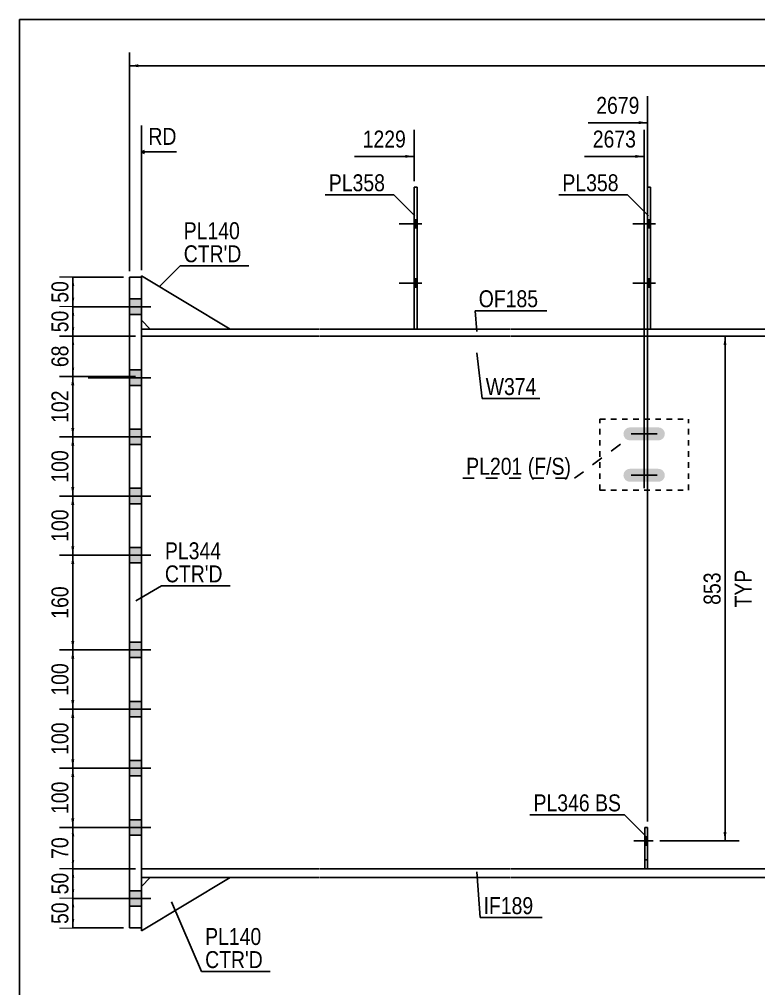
# Model space of a CAD drawing. Header units: millimetres. Extents: x -323 to 90, y -153 to 134.
# Drawn here: x -320.1 to -195.1, y -30.3 to 133.6 of the extents above; entities that cross this region are included whole.
import ezdxf

# ---------------------------------------------------------------- set-up
doc = ezdxf.new("R2010")
doc.units = ezdxf.units.MM
doc.linetypes.add('DXK_LINE_DOT1', pattern=[1.8814, 0.9407, -0.9407])
doc.linetypes.add('DXK_LINE_DOT2', pattern=[3.9198, 1.9599, -1.9599])
doc.styles.add('Arial Narrow', font='ARIALN.TTF', dxfattribs={"height": 0.2})

# ---------------------------------------------------------------- blocks, each defined once
blk = doc.blocks.new('Unknown-622305813-1210')
at = {"color": 5, "linetype": 'Continuous'}
for p, q in [((89.87, 133.56), (-320.13, 133.56)), ((-320.13, 133.56), (-320.13, -153.44))]:
    blk.add_line(p, q, dxfattribs=at)
blk = doc.blocks.new('Part-622305813-1338 - 1231')
at = {"color": 2, "linetype": 'Continuous'}
for p, q in [((-301.5, 90), (-299.5, 90)), ((-301.5, 90), (-301.5, -20)), ((-299.5, 90), (-299.5, -20)), ((-299.5, -20), (-301.5, -20))]:
    blk.add_line(p, q, dxfattribs=at)
blk = doc.blocks.new('Part-622305813-1367 - 1231')
at = {"color": 2, "linetype": 'Continuous'}
for p, q in [((-284.5, -11.5), (-299.5, -20.5)), ((-298, -11.5), (-299.5, -13)), ((-299.5, -20.5), (-299.5, -20))]:
    blk.add_line(p, q, dxfattribs=at)
at = {"color": 7, "linetype": 'DXK_LINE_DOT1'}
for p, q in [((-299.5, -13), (-299.5, -20)), ((-298, -11.5), (-284.5, -11.5))]:
    blk.add_line(p, q, dxfattribs=at)
blk = doc.blocks.new('Part-622305813-1676 - 1231')
at = {"color": 7, "linetype": 'DXK_LINE_DOT1'}
for p, q in [((-222, 54), (-222, 66)), ((-222, 66), (-207, 66)), ((-207, 54), (-207, 66)), ((-222, 54), (-207, 54))]:
    blk.add_line(p, q, dxfattribs=at)
blk = doc.blocks.new('Part-622305813-1372 - 1231')
at = {"color": 2, "linetype": 'Continuous'}
for p, q in [((-299.5, 90), (-299.5, 90.2)), ((-299.5, 90.2), (-284.5, 81.2)), ((-299.5, 82.7), (-298, 81.2))]:
    blk.add_line(p, q, dxfattribs=at)
at = {"color": 7, "linetype": 'DXK_LINE_DOT1'}
for p, q in [((-299.5, 90), (-299.5, 82.7)), ((-284.5, 81.2), (-298, 81.2))]:
    blk.add_line(p, q, dxfattribs=at)
blk = doc.blocks.new('Part-622305813-1388 - 1231')
at = {"color": 7, "linetype": 'DXK_LINE_DOT1'}
for p, q in [((-299.5, 80), (-299.5, -10)), ((-299.5, 80), (-269.5, 80)), ((-269.4, 80), (-237.1, 80)), ((-237, 80), (-162, 80)), ((-299.5, -10), (-269.5, -10)), ((-269.4, -10), (-237.1, -10)), ((-237, -10), (-162, -10))]:
    blk.add_line(p, q, dxfattribs=at)
blk = doc.blocks.new('Bolt-622305813-1391 - 1231')
at = {"linetype": 'Continuous'}
for points in [[(-301.5, 86.3), (-301.5, 83.7), (-299.5, 83.7), (-299.5, 86.3)], [(-301.5, 86.3), (-301.5, 83.7), (-299.5, 83.7), (-299.5, 86.3)], [(-301.5, 74.3), (-301.5, 71.7), (-299.5, 71.7), (-299.5, 74.3)], [(-301.5, 74.3), (-301.5, 71.7), (-299.5, 71.7), (-299.5, 74.3)], [(-301.5, 64.3), (-301.5, 61.7), (-299.5, 61.7), (-299.5, 64.3)], [(-301.5, 64.3), (-301.5, 61.7), (-299.5, 61.7), (-299.5, 64.3)], [(-301.5, 54.3), (-301.5, 51.7), (-299.5, 51.7), (-299.5, 54.3)], [(-301.5, 54.3), (-301.5, 51.7), (-299.5, 51.7), (-299.5, 54.3)], [(-301.5, 44.3), (-301.5, 41.7), (-299.5, 41.7), (-299.5, 44.3)], [(-301.5, 44.3), (-301.5, 41.7), (-299.5, 41.7), (-299.5, 44.3)], [(-301.5, 28.3), (-301.5, 25.7), (-299.5, 25.7), (-299.5, 28.3)], [(-301.5, 28.3), (-301.5, 25.7), (-299.5, 25.7), (-299.5, 28.3)], [(-301.5, 18.3), (-301.5, 15.7), (-299.5, 15.7), (-299.5, 18.3)], [(-301.5, 18.3), (-301.5, 15.7), (-299.5, 15.7), (-299.5, 18.3)], [(-301.5, 8.3), (-301.5, 5.7), (-299.5, 5.7), (-299.5, 8.3)], [(-301.5, 8.3), (-301.5, 5.7), (-299.5, 5.7), (-299.5, 8.3)], [(-301.5, -1.7), (-301.5, -4.3), (-299.5, -4.3), (-299.5, -1.7)], [(-301.5, -1.7), (-301.5, -4.3), (-299.5, -4.3), (-299.5, -1.7)], [(-301.5, -13.7), (-301.5, -16.3), (-299.5, -16.3), (-299.5, -13.7)], [(-301.5, -13.7), (-301.5, -16.3), (-299.5, -16.3), (-299.5, -13.7)]]:
    blk.add_hatch(color=3, dxfattribs=at).paths.add_polyline_path(points)
at = {"color": 3, "linetype": 'Continuous'}
for p, q in [((-299.5, 86.3), (-301.5, 86.3)), ((-299.5, 86.3), (-301.5, 86.3)), ((-297.91, 85), (-308.5, 85)), ((-297.91, 85), (-308.5, 85)), ((-299.5, 83.7), (-301.5, 83.7)), ((-299.5, 83.7), (-301.5, 83.7)), ((-299.5, 74.3), (-301.5, 74.3)), ((-299.5, 74.3), (-301.5, 74.3)), ((-297.91, 73), (-308.5, 73)), ((-297.91, 73), (-308.5, 73)), ((-299.5, 71.7), (-301.5, 71.7)), ((-299.5, 71.7), (-301.5, 71.7)), ((-299.5, 64.3), (-301.5, 64.3)), ((-299.5, 64.3), (-301.5, 64.3)), ((-297.91, 63), (-308.5, 63)), ((-297.91, 63), (-308.5, 63)), ((-299.5, 61.7), (-301.5, 61.7)), ((-299.5, 61.7), (-301.5, 61.7)), ((-299.5, 54.3), (-301.5, 54.3)), ((-299.5, 54.3), (-301.5, 54.3)), ((-297.91, 53), (-308.5, 53)), ((-297.91, 53), (-308.5, 53)), ((-299.5, 51.7), (-301.5, 51.7)), ((-299.5, 51.7), (-301.5, 51.7)), ((-299.5, 44.3), (-301.5, 44.3)), ((-299.5, 44.3), (-301.5, 44.3)), ((-297.91, 43), (-308.5, 43)), ((-297.91, 43), (-308.5, 43)), ((-299.5, 41.7), (-301.5, 41.7)), ((-299.5, 41.7), (-301.5, 41.7)), ((-299.5, 28.3), (-301.5, 28.3)), ((-299.5, 28.3), (-301.5, 28.3)), ((-297.91, 27), (-308.5, 27)), ((-297.91, 27), (-308.5, 27)), ((-299.5, 25.7), (-301.5, 25.7)), ((-299.5, 25.7), (-301.5, 25.7)), ((-299.5, 18.3), (-301.5, 18.3)), ((-299.5, 18.3), (-301.5, 18.3)), ((-297.91, 17), (-308.5, 17)), ((-297.91, 17), (-308.5, 17)), ((-299.5, 15.7), (-301.5, 15.7)), ((-299.5, 15.7), (-301.5, 15.7)), ((-299.5, 8.3), (-301.5, 8.3)), ((-299.5, 8.3), (-301.5, 8.3)), ((-297.91, 7), (-308.5, 7)), ((-297.91, 7), (-308.5, 7)), ((-299.5, 5.7), (-301.5, 5.7)), ((-299.5, 5.7), (-301.5, 5.7)), ((-297.91, -3), (-308.5, -3)), ((-297.91, -3), (-308.5, -3)), ((-299.5, -1.7), (-301.5, -1.7)), ((-299.5, -1.7), (-301.5, -1.7)), ((-299.5, -4.3), (-301.5, -4.3)), ((-299.5, -4.3), (-301.5, -4.3)), ((-299.5, -13.7), (-301.5, -13.7)), ((-299.5, -13.7), (-301.5, -13.7)), ((-297.91, -15), (-308.5, -15)), ((-297.91, -15), (-308.5, -15)), ((-299.5, -16.3), (-301.5, -16.3)), ((-299.5, -16.3), (-301.5, -16.3))]:
    blk.add_line(p, q, dxfattribs=at)
blk = doc.blocks.new('Part-622305813-1413 - 1231')
at = {"color": 2, "linetype": 'Continuous'}
for p, q in [((-213.91, 81.2), (-213.91, 105.2)), ((-213.91, 105.2), (-213.41, 105.2)), ((-213.41, 81.2), (-213.41, 105.2))]:
    blk.add_line(p, q, dxfattribs=at)
at = {"color": 7, "linetype": 'DXK_LINE_DOT1'}
blk.add_line((-213.91, 81.2), (-213.41, 81.2), dxfattribs=at)
blk = doc.blocks.new('Part-622305813-1438 - 1231')
at = {"color": 2, "linetype": 'Continuous'}
for p, q in [((-253.4, 81.2), (-253.4, 105.2)), ((-253.4, 105.2), (-252.9, 105.2)), ((-252.9, 81.2), (-252.9, 105.2))]:
    blk.add_line(p, q, dxfattribs=at)
at = {"color": 7, "linetype": 'DXK_LINE_DOT1'}
blk.add_line((-253.4, 81.2), (-252.9, 81.2), dxfattribs=at)
blk = doc.blocks.new('Bolt-622305813-1439 - 1231')
at = {"linetype": 'Continuous'}
for points in [[(-213.41, 98.3), (-213.41, 99.7), (-213.91, 99.7), (-213.91, 98.3)], [(-213.41, 98.3), (-213.41, 99.7), (-213.91, 99.7), (-213.91, 98.3)], [(-213.41, 88.3), (-213.41, 89.7), (-213.91, 89.7), (-213.91, 88.3)], [(-213.41, 88.3), (-213.41, 89.7), (-213.91, 89.7), (-213.91, 88.3)]]:
    blk.add_hatch(color=3, dxfattribs=at).paths.add_polyline_path(points)
at = {"color": 3, "linetype": 'Continuous'}
for p, q in [((-212.61, 99), (-216.41, 99)), ((-212.61, 99), (-216.41, 99)), ((-213.41, 99.7), (-213.91, 99.7)), ((-213.41, 99.7), (-213.91, 99.7)), ((-213.41, 98.3), (-213.91, 98.3)), ((-213.41, 98.3), (-213.91, 98.3)), ((-212.61, 89), (-216.41, 89)), ((-212.61, 89), (-216.41, 89)), ((-213.41, 89.7), (-213.91, 89.7)), ((-213.41, 89.7), (-213.91, 89.7)), ((-213.41, 88.3), (-213.91, 88.3)), ((-213.41, 88.3), (-213.91, 88.3))]:
    blk.add_line(p, q, dxfattribs=at)
blk = doc.blocks.new('Bolt-622305813-1443 - 1231')
at = {"linetype": 'Continuous'}
for points in [[(-252.9, 98.3), (-252.9, 99.7), (-253.4, 99.7), (-253.4, 98.3)], [(-252.9, 98.3), (-252.9, 99.7), (-253.4, 99.7), (-253.4, 98.3)], [(-252.9, 88.3), (-252.9, 89.7), (-253.4, 89.7), (-253.4, 88.3)], [(-252.9, 88.3), (-252.9, 89.7), (-253.4, 89.7), (-253.4, 88.3)]]:
    blk.add_hatch(color=3, dxfattribs=at).paths.add_polyline_path(points)
at = {"color": 3, "linetype": 'Continuous'}
for p, q in [((-252.1, 99), (-255.9, 99)), ((-252.1, 99), (-255.9, 99)), ((-252.9, 99.7), (-253.4, 99.7)), ((-252.9, 99.7), (-253.4, 99.7)), ((-252.9, 98.3), (-253.4, 98.3)), ((-252.9, 98.3), (-253.4, 98.3)), ((-252.1, 89), (-255.9, 89)), ((-252.1, 89), (-255.9, 89)), ((-252.9, 89.7), (-253.4, 89.7)), ((-252.9, 89.7), (-253.4, 89.7)), ((-252.9, 88.3), (-253.4, 88.3)), ((-252.9, 88.3), (-253.4, 88.3))]:
    blk.add_line(p, q, dxfattribs=at)
blk = doc.blocks.new('Bolt-622305813-1446 - 1231')
at = {"linetype": 'Continuous'}
blk.add_hatch(color=3, dxfattribs=at).paths.add_polyline_path([(-213.91, -6), (-213.91, -4.6), (-214.41, -4.6), (-214.41, -6)])
at = {"color": 3, "linetype": 'Continuous'}
for p, q in [((-213.91, -4.6), (-214.41, -4.6)), ((-212.96, -5.3), (-216.26, -5.3)), ((-213.91, -6), (-214.41, -6))]:
    blk.add_line(p, q, dxfattribs=at)
blk = doc.blocks.new('Part-622305813-1521 - 1231')
at = {"color": 2, "linetype": 'Continuous'}
for p, q in [((-299.5, -10), (-269.5, -10)), ((-269.4, -10), (-237.1, -10)), ((-237, -10), (-162, -10)), ((-161.9, -10), (-129.6, -10)), ((-129.5, -10), (-102.09, -10)), ((-102.09, -11.5), (-102.09, -10)), ((-299.5, -11.5), (-269.5, -11.5)), ((-269.4, -11.5), (-237.1, -11.5)), ((-237, -11.5), (-162, -11.5)), ((-161.9, -11.5), (-129.6, -11.5)), ((-129.5, -11.5), (-102.09, -11.5))]:
    blk.add_line(p, q, dxfattribs=at)
at = {"color": 7, "linetype": 'DXK_LINE_DOT1'}
blk.add_line((-299.5, -11.5), (-299.5, -10), dxfattribs=at)
blk = doc.blocks.new('Part-622305813-1565 - 1231')
at = {"color": 2, "linetype": 'Continuous'}
for p, q in [((-269.5, 81.2), (-299.5, 81.2)), ((-237.1, 81.2), (-269.4, 81.2)), ((-162, 81.2), (-237, 81.2)), ((-129.6, 81.2), (-161.9, 81.2)), ((-102.09, 81.2), (-129.5, 81.2)), ((-102.09, 80), (-102.09, 81.2)), ((-269.5, 80), (-299.5, 80)), ((-237.1, 80), (-269.4, 80)), ((-162, 80), (-237, 80)), ((-129.6, 80), (-161.9, 80)), ((-102.09, 80), (-129.5, 80))]:
    blk.add_line(p, q, dxfattribs=at)
at = {"color": 7, "linetype": 'DXK_LINE_DOT1'}
blk.add_line((-299.5, 81.2), (-299.5, 80), dxfattribs=at)
blk = doc.blocks.new('Part-622305813-1664 - 1231')
at = {"color": 7, "linetype": 'DXK_LINE_DOT1'}
for p, q in [((-214.41, -10), (-214.41, -3)), ((-214.41, -3), (-213.91, -3)), ((-213.91, -10), (-213.91, -3)), ((-214.41, -8.5), (-213.91, -8.5))]:
    blk.add_line(p, q, dxfattribs=at)
blk = doc.blocks.new('Part-622305813-1669 - 1231')
at = {"color": 2, "linetype": 'Continuous'}
for p, q in [((-214.41, -10), (-214.41, -3)), ((-214.41, -3), (-213.91, -3)), ((-213.91, -3), (-213.91, -10))]:
    blk.add_line(p, q, dxfattribs=at)
blk = doc.blocks.new('Bolt-622305813-1670 - 1231')
at = {"color": 3, "linetype": 'DXK_LINE_DOT2'}
for p, q in [((-213.91, -4.6), (-214.41, -4.6)), ((-212.96, -5.3), (-216.26, -5.3)), ((-213.91, -6), (-214.41, -6))]:
    blk.add_line(p, q, dxfattribs=at)
blk = doc.blocks.new('Bolt-622305813-1682 - 1231')
at = {"linetype": 'Continuous'}
for points in [[(-211.08, 63.08), (-211, 63.5), (-211.08, 63.92), (-211.32, 64.28), (-211.68, 64.52), (-212.1, 64.6), (-216.9, 64.6), (-217.32, 64.52), (-217.68, 64.28), (-217.92, 63.92), (-218, 63.5), (-217.92, 63.08), (-217.68, 62.72), (-217.32, 62.48), (-216.9, 62.4), (-212.1, 62.4), (-211.68, 62.48), (-211.32, 62.72)], [(-211.08, 56.08), (-211, 56.5), (-211.08, 56.92), (-211.32, 57.28), (-211.68, 57.52), (-212.1, 57.6), (-216.9, 57.6), (-217.32, 57.52), (-217.68, 57.28), (-217.92, 56.92), (-218, 56.5), (-217.92, 56.08), (-217.68, 55.72), (-217.32, 55.48), (-216.9, 55.4), (-212.1, 55.4), (-211.68, 55.48), (-211.32, 55.72)]]:
    blk.add_hatch(color=3, dxfattribs=at).paths.add_polyline_path(points)
at = {"color": 3, "linetype": 'Continuous'}
for p, q in [((-214.5, 65.7), (-214.5, 61.3)), ((-216.7, 63.5), (-212.3, 63.5)), ((-214.5, 58.7), (-214.5, 54.3)), ((-216.7, 56.5), (-212.3, 56.5))]:
    blk.add_line(p, q, dxfattribs=at)
blk = doc.blocks.new('StraightDimension-622305813-4908 - 1231')
at = {"linetype": 'Continuous'}
for points in [[(-311.35, 5.5), (-311.1, 7), (-310.85, 5.5)], [(-310.85, -1.5), (-311.1, -3), (-311.35, -1.5)]]:
    blk.add_hatch(color=7, dxfattribs=at).paths.add_polyline_path(points)
at = {"color": 7, "linetype": 'Continuous'}
for p, q in [((-300.5, 7), (-313.35, 7)), ((-311.1, -3), (-311.1, 7)), ((-300.5, -3), (-313.35, -3))]:
    blk.add_line(p, q, dxfattribs=at)
at = {"color": 0}
blk.add_wipeout([(-311.25, 5.34), (-315.45, 5.34), (-315.45, -1.34), (-311.25, -1.34)], dxfattribs=at)
at = {"color": 3, "style": 'Arial Narrow'}
blk.add_text('100', height=2.863, rotation=90.0002, dxfattribs=at).set_placement((-311.85, -0.74))
blk = doc.blocks.new('StraightDimension-622305813-4907 - 1231')
at = {"linetype": 'Continuous'}
for points in [[(-311.35, 15.5), (-311.1, 17), (-310.85, 15.5)], [(-310.85, 8.5), (-311.1, 7), (-311.35, 8.5)]]:
    blk.add_hatch(color=7, dxfattribs=at).paths.add_polyline_path(points)
at = {"color": 7, "linetype": 'Continuous'}
for p, q in [((-300.5, 17), (-313.35, 17)), ((-311.1, 7), (-311.1, 17)), ((-300.5, 7), (-313.35, 7))]:
    blk.add_line(p, q, dxfattribs=at)
at = {"color": 0}
blk.add_wipeout([(-311.25, 15.34), (-315.45, 15.34), (-315.45, 8.66), (-311.25, 8.66)], dxfattribs=at)
at = {"color": 3, "style": 'Arial Narrow'}
blk.add_text('100', height=2.863, rotation=90.0002, dxfattribs=at).set_placement((-311.85, 9.26))
blk = doc.blocks.new('StraightDimension-622305813-1709 - 1231')
at = {"linetype": 'Continuous'}
for points in [[(-201.08, 78.5), (-200.83, 80), (-200.58, 78.5)], [(-200.58, -3.8), (-200.83, -5.3), (-201.08, -3.8)]]:
    blk.add_hatch(color=7, dxfattribs=at).paths.add_polyline_path(points)
at = {"color": 7, "linetype": 'Continuous'}
for p, q in [((-211.81, 80), (-198.43, 80)), ((-200.83, -5.3), (-200.83, 80)), ((-211.84, -5.3), (-198.43, -5.3))]:
    blk.add_line(p, q, dxfattribs=at)
at = {"color": 0, "linetype": 'Continuous'}
blk.add_wipeout([(-195.73, 41.14), (-199.93, 41.14), (-199.93, 33.56), (-195.73, 33.56)], dxfattribs=at)
at = {"color": 3, "linetype": 'Continuous', "style": 'Arial Narrow'}
blk.add_text('TYP', height=2.863, rotation=90.0002, dxfattribs=at).set_placement((-196.33, 34.16))
at = {"color": 0}
blk.add_wipeout([(-200.98, 40.69), (-205.18, 40.69), (-205.18, 34.01), (-200.98, 34.01)], dxfattribs=at)
at = {"color": 3, "style": 'Arial Narrow'}
blk.add_text('853', height=2.863, rotation=90.0002, dxfattribs=at).set_placement((-201.58, 34.61))
blk = doc.blocks.new('StraightDimension-622305813-1807 - 1231')
at = {"linetype": 'Continuous'}
blk.add_hatch(color=7, dxfattribs=at).paths.add_polyline_path([(-300, 125.47), (-301.5, 125.72), (-300, 125.97)])
at = {"color": 7, "linetype": 'Continuous'}
for p, q in [((-301.5, 91), (-301.5, 127.97)), ((-301.5, 125.72), (73.01, 125.72))]:
    blk.add_line(p, q, dxfattribs=at)
blk = doc.blocks.new('StraightDimension-622305813-4899 - 1231')
at = {"linetype": 'Continuous'}
for points in [[(-311.35, 88.5), (-311.1, 90), (-310.85, 88.5)], [(-310.85, 86.5), (-311.1, 85), (-311.35, 86.5)]]:
    blk.add_hatch(color=7, dxfattribs=at).paths.add_polyline_path(points)
at = {"color": 7, "linetype": 'Continuous'}
for p, q in [((-302.5, 90), (-313.35, 90)), ((-311.1, 85), (-311.1, 90)), ((-305.98, 85), (-313.35, 85))]:
    blk.add_line(p, q, dxfattribs=at)
at = {"color": 0}
blk.add_wipeout([(-311.25, 89.93), (-315.45, 89.93), (-315.45, 85.07), (-311.25, 85.07)], dxfattribs=at)
at = {"color": 3, "style": 'Arial Narrow'}
blk.add_text('50', height=2.863, rotation=90.0002, dxfattribs=at).set_placement((-311.85, 85.67))
blk = doc.blocks.new('StraightDimension-622305813-4900 - 1231')
at = {"linetype": 'Continuous'}
for points in [[(-311.35, 83.5), (-311.1, 85), (-310.85, 83.5)], [(-310.85, 81.5), (-311.1, 80), (-311.35, 81.5)]]:
    blk.add_hatch(color=7, dxfattribs=at).paths.add_polyline_path(points)
at = {"color": 7, "linetype": 'Continuous'}
for p, q in [((-305.98, 85), (-313.35, 85)), ((-311.1, 80), (-311.1, 85)), ((-300.5, 80), (-313.35, 80))]:
    blk.add_line(p, q, dxfattribs=at)
at = {"color": 0}
blk.add_wipeout([(-311.25, 84.93), (-315.45, 84.93), (-315.45, 80.07), (-311.25, 80.07)], dxfattribs=at)
at = {"color": 3, "style": 'Arial Narrow'}
blk.add_text('50', height=2.863, rotation=90.0002, dxfattribs=at).set_placement((-311.85, 80.67))
blk = doc.blocks.new('StraightDimension-622305813-4901 - 1231')
at = {"linetype": 'Continuous'}
for points in [[(-311.35, 78.5), (-311.1, 80), (-310.85, 78.5)], [(-310.85, 74.71), (-311.1, 73.21), (-311.35, 74.71)]]:
    blk.add_hatch(color=7, dxfattribs=at).paths.add_polyline_path(points)
at = {"color": 7, "linetype": 'Continuous'}
for p, q in [((-300.5, 80), (-313.35, 80)), ((-311.1, 73.21), (-311.1, 80)), ((-300.5, 73.21), (-313.35, 73.21))]:
    blk.add_line(p, q, dxfattribs=at)
at = {"color": 0}
blk.add_wipeout([(-311.25, 79.03), (-315.45, 79.03), (-315.45, 74.18), (-311.25, 74.18)], dxfattribs=at)
at = {"color": 3, "style": 'Arial Narrow'}
blk.add_text('68', height=2.863, rotation=90.0002, dxfattribs=at).set_placement((-311.85, 74.78))
blk = doc.blocks.new('StraightDimension-622305813-4902 - 1231')
at = {"linetype": 'Continuous'}
for points in [[(-311.35, 71.71), (-311.1, 73.21), (-310.85, 71.71)], [(-310.85, 64.5), (-311.1, 63), (-311.35, 64.5)]]:
    blk.add_hatch(color=7, dxfattribs=at).paths.add_polyline_path(points)
at = {"color": 7, "linetype": 'Continuous'}
for p, q in [((-300.5, 73.21), (-313.35, 73.21)), ((-311.1, 63), (-311.1, 73.21)), ((-300.5, 63), (-313.35, 63))]:
    blk.add_line(p, q, dxfattribs=at)
at = {"color": 0}
blk.add_wipeout([(-311.25, 71.45), (-315.45, 71.45), (-315.45, 64.76), (-311.25, 64.76)], dxfattribs=at)
at = {"color": 3, "style": 'Arial Narrow'}
blk.add_text('102', height=2.863, rotation=90.0002, dxfattribs=at).set_placement((-311.85, 65.36))
blk = doc.blocks.new('StraightDimension-622305813-4903 - 1231')
at = {"linetype": 'Continuous'}
for points in [[(-311.35, 61.5), (-311.1, 63), (-310.85, 61.5)], [(-310.85, 54.5), (-311.1, 53), (-311.35, 54.5)]]:
    blk.add_hatch(color=7, dxfattribs=at).paths.add_polyline_path(points)
at = {"color": 7, "linetype": 'Continuous'}
for p, q in [((-300.5, 63), (-313.35, 63)), ((-311.1, 53), (-311.1, 63)), ((-300.5, 53), (-313.35, 53))]:
    blk.add_line(p, q, dxfattribs=at)
at = {"color": 0}
blk.add_wipeout([(-311.25, 61.34), (-315.45, 61.34), (-315.45, 54.66), (-311.25, 54.66)], dxfattribs=at)
at = {"color": 3, "style": 'Arial Narrow'}
blk.add_text('100', height=2.863, rotation=90.0002, dxfattribs=at).set_placement((-311.85, 55.26))
blk = doc.blocks.new('StraightDimension-622305813-4904 - 1231')
at = {"linetype": 'Continuous'}
for points in [[(-311.35, 51.5), (-311.1, 53), (-310.85, 51.5)], [(-310.85, 44.5), (-311.1, 43), (-311.35, 44.5)]]:
    blk.add_hatch(color=7, dxfattribs=at).paths.add_polyline_path(points)
at = {"color": 7, "linetype": 'Continuous'}
for p, q in [((-300.5, 53), (-313.35, 53)), ((-311.1, 43), (-311.1, 53)), ((-300.5, 43), (-313.35, 43))]:
    blk.add_line(p, q, dxfattribs=at)
at = {"color": 0}
blk.add_wipeout([(-311.25, 51.34), (-315.45, 51.34), (-315.45, 44.66), (-311.25, 44.66)], dxfattribs=at)
at = {"color": 3, "style": 'Arial Narrow'}
blk.add_text('100', height=2.863, rotation=90.0002, dxfattribs=at).set_placement((-311.85, 45.26))
blk = doc.blocks.new('StraightDimension-622305813-4905 - 1231')
at = {"linetype": 'Continuous'}
for points in [[(-311.35, 41.5), (-311.1, 43), (-310.85, 41.5)], [(-310.85, 28.5), (-311.1, 27), (-311.35, 28.5)]]:
    blk.add_hatch(color=7, dxfattribs=at).paths.add_polyline_path(points)
at = {"color": 7, "linetype": 'Continuous'}
for p, q in [((-300.5, 43), (-313.35, 43)), ((-311.1, 27), (-311.1, 43)), ((-300.5, 27), (-313.35, 27))]:
    blk.add_line(p, q, dxfattribs=at)
at = {"color": 0}
blk.add_wipeout([(-311.25, 38.34), (-315.45, 38.34), (-315.45, 31.66), (-311.25, 31.66)], dxfattribs=at)
at = {"color": 3, "style": 'Arial Narrow'}
blk.add_text('160', height=2.863, rotation=90.0002, dxfattribs=at).set_placement((-311.85, 32.26))
blk = doc.blocks.new('StraightDimension-622305813-4906 - 1231')
at = {"linetype": 'Continuous'}
for points in [[(-311.35, 25.5), (-311.1, 27), (-310.85, 25.5)], [(-310.85, 18.5), (-311.1, 17), (-311.35, 18.5)]]:
    blk.add_hatch(color=7, dxfattribs=at).paths.add_polyline_path(points)
at = {"color": 7, "linetype": 'Continuous'}
for p, q in [((-300.5, 27), (-313.35, 27)), ((-311.1, 17), (-311.1, 27)), ((-300.5, 17), (-313.35, 17))]:
    blk.add_line(p, q, dxfattribs=at)
at = {"color": 0}
blk.add_wipeout([(-311.25, 25.34), (-315.45, 25.34), (-315.45, 18.66), (-311.25, 18.66)], dxfattribs=at)
at = {"color": 3, "style": 'Arial Narrow'}
blk.add_text('100', height=2.863, rotation=90.0002, dxfattribs=at).set_placement((-311.85, 19.26))
blk = doc.blocks.new('StraightDimension-622305813-4909 - 1231')
at = {"linetype": 'Continuous'}
for points in [[(-311.35, -4.5), (-311.1, -3), (-310.85, -4.5)], [(-310.85, -8.5), (-311.1, -10), (-311.35, -8.5)]]:
    blk.add_hatch(color=7, dxfattribs=at).paths.add_polyline_path(points)
at = {"color": 7, "linetype": 'Continuous'}
for p, q in [((-300.5, -3), (-313.35, -3)), ((-311.1, -10), (-311.1, -3)), ((-300.5, -10), (-313.35, -10))]:
    blk.add_line(p, q, dxfattribs=at)
at = {"color": 0}
blk.add_wipeout([(-311.25, -4.07), (-315.45, -4.07), (-315.45, -8.93), (-311.25, -8.93)], dxfattribs=at)
at = {"color": 3, "style": 'Arial Narrow'}
blk.add_text('70', height=2.863, rotation=90.0002, dxfattribs=at).set_placement((-311.85, -8.33))
blk = doc.blocks.new('StraightDimension-622305813-4910 - 1231')
at = {"linetype": 'Continuous'}
for points in [[(-311.35, -11.5), (-311.1, -10), (-310.85, -11.5)], [(-310.85, -13.5), (-311.1, -15), (-311.35, -13.5)]]:
    blk.add_hatch(color=7, dxfattribs=at).paths.add_polyline_path(points)
at = {"color": 7, "linetype": 'Continuous'}
for p, q in [((-300.5, -10), (-313.35, -10)), ((-311.1, -15), (-311.1, -10)), ((-300.5, -15), (-313.35, -15))]:
    blk.add_line(p, q, dxfattribs=at)
at = {"color": 0}
blk.add_wipeout([(-311.25, -10.07), (-315.45, -10.07), (-315.45, -14.93), (-311.25, -14.93)], dxfattribs=at)
at = {"color": 3, "style": 'Arial Narrow'}
blk.add_text('50', height=2.863, rotation=90.0002, dxfattribs=at).set_placement((-311.85, -14.33))
blk = doc.blocks.new('StraightDimension-622305813-4911 - 1231')
at = {"linetype": 'Continuous'}
for points in [[(-311.35, -16.5), (-311.1, -15), (-310.85, -16.5)], [(-310.85, -18.5), (-311.1, -20), (-311.35, -18.5)]]:
    blk.add_hatch(color=7, dxfattribs=at).paths.add_polyline_path(points)
at = {"color": 7, "linetype": 'Continuous'}
for p, q in [((-300.5, -15), (-313.35, -15)), ((-311.1, -20), (-311.1, -15)), ((-302.5, -20), (-313.35, -20))]:
    blk.add_line(p, q, dxfattribs=at)
at = {"color": 0}
blk.add_wipeout([(-311.25, -15.07), (-315.45, -15.07), (-315.45, -19.93), (-311.25, -19.93)], dxfattribs=at)
at = {"color": 3, "style": 'Arial Narrow'}
blk.add_text('50', height=2.863, rotation=90.0002, dxfattribs=at).set_placement((-311.85, -19.33))
blk = doc.blocks.new('StraightDimension-622305813-5665 - 1231')
at = {"linetype": 'Continuous'}
blk.add_hatch(color=7, dxfattribs=at).paths.add_polyline_path([(-215.41, 116.35), (-213.91, 116.1), (-215.41, 115.85)])
at = {"color": 7, "linetype": 'Continuous'}
for p, q in [((-213.91, -2), (-213.91, 120.6)), ((-223.97, 116.1), (-213.91, 116.1))]:
    blk.add_line(p, q, dxfattribs=at)
at = {"color": 0}
blk.add_wipeout([(-214.69, 117), (-214.69, 121.2), (-223.2, 121.2), (-223.2, 117)], dxfattribs=at)
at = {"color": 3, "style": 'Arial Narrow'}
blk.add_text('2679', height=2.863, dxfattribs=at).set_placement((-222.6, 117.6))
blk = doc.blocks.new('StraightDimension-622305813-5666 - 1231')
at = {"linetype": 'Continuous'}
blk.add_hatch(color=7, dxfattribs=at).paths.add_polyline_path([(-216, 110.65), (-214.5, 110.4), (-216, 110.15)])
at = {"color": 7, "linetype": 'Continuous'}
for p, q in [((-214.5, 57.5), (-214.5, 114.9)), ((-224.56, 110.4), (-214.5, 110.4))]:
    blk.add_line(p, q, dxfattribs=at)
at = {"color": 0}
blk.add_wipeout([(-215.27, 111.3), (-215.27, 115.5), (-223.79, 115.5), (-223.79, 111.3)], dxfattribs=at)
at = {"color": 3, "style": 'Arial Narrow'}
blk.add_text('2673', height=2.863, dxfattribs=at).set_placement((-223.19, 111.9))
blk = doc.blocks.new('StraightDimension-622305813-5667 - 1231')
at = {"linetype": 'Continuous'}
blk.add_hatch(color=7, dxfattribs=at).paths.add_polyline_path([(-254.9, 110.65), (-253.4, 110.4), (-254.9, 110.15)])
at = {"color": 7, "linetype": 'Continuous'}
for p, q in [((-253.4, 106.2), (-253.4, 114.9)), ((-263.46, 110.4), (-253.4, 110.4))]:
    blk.add_line(p, q, dxfattribs=at)
at = {"color": 0, "linetype": 'Continuous'}
blk.add_wipeout([(-292.97, 111.75), (-292.97, 115.95), (-298.91, 115.95), (-298.91, 111.75)], dxfattribs=at)
at = {"color": 7, "linetype": 'Continuous'}
for p, q in [((-299.5, 91.2), (-299.5, 115.65)), ((-299, 111.4), (-299.5, 111.15)), ((-299, 110.9), (-299.5, 111.15)), ((-293.57, 111.15), (-299.5, 111.15))]:
    blk.add_line(p, q, dxfattribs=at)
at = {"color": 3, "linetype": 'Continuous', "style": 'Arial Narrow'}
blk.add_text('RD', height=2.863, dxfattribs=at).set_placement((-298.31, 112.35))
at = {"color": 0}
blk.add_wipeout([(-254.17, 111.3), (-254.17, 115.5), (-262.69, 115.5), (-262.69, 111.3)], dxfattribs=at)
at = {"color": 3, "style": 'Arial Narrow'}
blk.add_text('1229', height=2.863, dxfattribs=at).set_placement((-262.09, 111.9))
blk = doc.blocks.new('Mark-622305813-1334 - 1231')
at = {"color": 0}
for points in [[(-286.01, 42.31), (-286.01, 45.31), (-295.52, 45.31), (-295.52, 42.31)], [(-285.76, 38.41), (-285.76, 41.41), (-295.52, 41.41), (-295.52, 38.41)]]:
    blk.add_wipeout(points, dxfattribs=at)
for points in [[(-286.01, 42.31), (-286.01, 45.31), (-295.52, 45.31), (-295.52, 42.31)], [(-285.76, 38.41), (-285.76, 41.41), (-295.52, 41.41), (-295.52, 38.41)]]:
    blk.add_wipeout(points, dxfattribs=at)
at = {"color": 7, "linetype": 'Continuous'}
for p, q in [((-300.45, 35.31), (-296.12, 37.81)), ((-296.12, 37.81), (-284.51, 37.81))]:
    blk.add_line(p, q, dxfattribs=at)
at = {"color": 3, "style": 'Arial Narrow'}
blk.add_text('PL344', height=2.863, dxfattribs=at).set_placement((-295.52, 42.31))
at = {"color": 1, "style": 'Arial Narrow'}
blk.add_text("CTR'D", height=2.863, dxfattribs=at).set_placement((-295.52, 38.41))
blk = doc.blocks.new('Mark-622305813-1363 - 1231')
at = {"color": 0}
for points in [[(-279.22, -22.88), (-279.22, -19.88), (-288.72, -19.88), (-288.72, -22.88)], [(-278.97, -26.78), (-278.97, -23.78), (-288.72, -23.78), (-288.72, -26.78)]]:
    blk.add_wipeout(points, dxfattribs=at)
for points in [[(-279.22, -22.88), (-279.22, -19.88), (-288.72, -19.88), (-288.72, -22.88)], [(-278.97, -26.78), (-278.97, -23.78), (-288.72, -23.78), (-288.72, -26.78)]]:
    blk.add_wipeout(points, dxfattribs=at)
at = {"color": 7, "linetype": 'Continuous'}
for p, q in [((-294.41, -15.58), (-289.32, -27.38)), ((-289.32, -27.38), (-277.72, -27.38))]:
    blk.add_line(p, q, dxfattribs=at)
at = {"color": 3, "style": 'Arial Narrow'}
blk.add_text('PL140', height=2.863, dxfattribs=at).set_placement((-288.72, -22.88))
at = {"color": 1, "style": 'Arial Narrow'}
blk.add_text("CTR'D", height=2.863, dxfattribs=at).set_placement((-288.72, -26.78))
blk = doc.blocks.new('Mark-622305813-1368 - 1231')
at = {"color": 0}
for points in [[(-282.83, 96.41), (-282.83, 99.41), (-292.34, 99.41), (-292.34, 96.41)], [(-282.58, 92.51), (-282.58, 95.51), (-292.34, 95.51), (-292.34, 92.51)]]:
    blk.add_wipeout(points, dxfattribs=at)
for points in [[(-282.83, 96.41), (-282.83, 99.41), (-292.34, 99.41), (-292.34, 96.41)], [(-282.58, 92.51), (-282.58, 95.51), (-292.34, 95.51), (-292.34, 92.51)]]:
    blk.add_wipeout(points, dxfattribs=at)
at = {"color": 7, "linetype": 'Continuous'}
for p, q in [((-296.47, 88.37), (-292.94, 91.91)), ((-292.94, 91.91), (-281.33, 91.91))]:
    blk.add_line(p, q, dxfattribs=at)
at = {"color": 3, "style": 'Arial Narrow'}
blk.add_text('PL140', height=2.863, dxfattribs=at).set_placement((-292.34, 96.41))
at = {"color": 1, "style": 'Arial Narrow'}
blk.add_text("CTR'D", height=2.863, dxfattribs=at).set_placement((-292.34, 92.51))
blk = doc.blocks.new('Mark-622305813-1384 - 1231')
at = {"color": 0}
blk.add_wipeout([(-232.71, 70.07), (-232.71, 73.07), (-241.29, 73.07), (-241.29, 70.07)], dxfattribs=at)
blk.add_wipeout([(-232.71, 70.07), (-232.71, 73.07), (-241.29, 73.07), (-241.29, 70.07)], dxfattribs=at)
at = {"color": 7, "linetype": 'Continuous'}
for p, q in [((-242.78, 77.21), (-241.89, 69.47)), ((-241.89, 69.47), (-232.11, 69.47))]:
    blk.add_line(p, q, dxfattribs=at)
at = {"color": 3, "style": 'Arial Narrow'}
blk.add_text('W374', height=2.863, dxfattribs=at).set_placement((-241.29, 70.07))
blk = doc.blocks.new('Mark-622305813-1517 - 1231')
at = {"color": 0}
blk.add_wipeout([(-233.25, -17.66), (-233.25, -14.66), (-241.65, -14.66), (-241.65, -17.66)], dxfattribs=at)
blk.add_wipeout([(-233.25, -17.66), (-233.25, -14.66), (-241.65, -14.66), (-241.65, -17.66)], dxfattribs=at)
at = {"color": 7, "linetype": 'Continuous'}
for p, q in [((-242.78, -10.53), (-242.25, -18.26)), ((-242.25, -18.26), (-231.75, -18.26))]:
    blk.add_line(p, q, dxfattribs=at)
at = {"color": 3, "style": 'Arial Narrow'}
blk.add_text('IF189', height=2.863, dxfattribs=at).set_placement((-241.65, -17.66))
blk = doc.blocks.new('Mark-622305813-1409 - 1231')
at = {"color": 7, "linetype": 'Continuous'}
blk.add_line((-213.78, 100.37), (-217.32, 103.91), dxfattribs=at)
at = {"color": 0}
blk.add_wipeout([(-218.82, 104.51), (-218.82, 107.51), (-228.32, 107.51), (-228.32, 104.51)], dxfattribs=at)
blk.add_wipeout([(-218.82, 104.51), (-218.82, 107.51), (-228.32, 107.51), (-228.32, 104.51)], dxfattribs=at)
at = {"color": 7, "linetype": 'Continuous'}
blk.add_line((-228.92, 103.91), (-217.32, 103.91), dxfattribs=at)
at = {"color": 3, "style": 'Arial Narrow'}
blk.add_text('PL358', height=2.863, dxfattribs=at).set_placement((-228.32, 104.51))
blk = doc.blocks.new('Mark-622305813-1434 - 1231')
at = {"color": 7, "linetype": 'Continuous'}
blk.add_line((-253.27, 100.37), (-256.81, 103.91), dxfattribs=at)
at = {"color": 0}
blk.add_wipeout([(-258.31, 104.51), (-258.31, 107.51), (-267.81, 107.51), (-267.81, 104.51)], dxfattribs=at)
blk.add_wipeout([(-258.31, 104.51), (-258.31, 107.51), (-267.81, 107.51), (-267.81, 104.51)], dxfattribs=at)
at = {"color": 7, "linetype": 'Continuous'}
blk.add_line((-268.41, 103.91), (-256.81, 103.91), dxfattribs=at)
at = {"color": 3, "style": 'Arial Narrow'}
blk.add_text('PL358', height=2.863, dxfattribs=at).set_placement((-267.81, 104.51))
blk = doc.blocks.new('Mark-622305813-1561 - 1231')
at = {"color": 0}
blk.add_wipeout([(-232.43, 84.91), (-232.43, 87.91), (-242.47, 87.91), (-242.47, 84.91)], dxfattribs=at)
blk.add_wipeout([(-232.43, 84.91), (-232.43, 87.91), (-242.47, 87.91), (-242.47, 84.91)], dxfattribs=at)
at = {"color": 7, "linetype": 'Continuous'}
for p, q in [((-242.78, 80.78), (-243.07, 84.31)), ((-243.07, 84.31), (-230.93, 84.31))]:
    blk.add_line(p, q, dxfattribs=at)
at = {"color": 3, "style": 'Arial Narrow'}
blk.add_text('OF185', height=2.863, dxfattribs=at).set_placement((-242.47, 84.91))
blk = doc.blocks.new('Mark-622305813-1672 - 1231')
at = {"color": 0}
for points in [[(-235.07, 56.6), (-235.07, 59.6), (-244.58, 59.6), (-244.58, 56.6)], [(-226.88, 56.6), (-226.88, 59.6), (-234.17, 59.6), (-234.17, 56.6)]]:
    blk.add_wipeout(points, dxfattribs=at)
for points in [[(-235.07, 56.6), (-235.07, 59.6), (-244.58, 59.6), (-244.58, 56.6)], [(-226.88, 56.6), (-226.88, 59.6), (-234.17, 59.6), (-234.17, 56.6)]]:
    blk.add_wipeout(points, dxfattribs=at)
at = {"color": 7, "linetype": 'DXK_LINE_DOT2'}
for p in [(-218.48, 61.77), (-245.18, 56)]:
    blk.add_line(p, (-226.28, 56), dxfattribs=at)
at = {"color": 3, "style": 'Arial Narrow'}
for s, p in [('PL201', (-244.58, 56.6)), ('(F/', (-234.17, 56.6)), ('S)', (-230.16, 56.6))]:
    blk.add_text(s, height=2.863, dxfattribs=at).set_placement(p)
blk = doc.blocks.new('MarkSet-622305813-2114 - 1231')
at = {"color": 0}
for points in [[(-223.7, -0.29), (-223.7, 2.71), (-233.2, 2.71), (-233.2, -0.29)], [(-218.42, -0.29), (-218.42, 2.71), (-222.8, 2.71), (-222.8, -0.29)]]:
    blk.add_wipeout(points, dxfattribs=at)
for points in [[(-223.7, -0.29), (-223.7, 2.71), (-233.2, 2.71), (-233.2, -0.29)], [(-218.42, -0.29), (-218.42, 2.71), (-222.8, 2.71), (-222.8, -0.29)]]:
    blk.add_wipeout(points, dxfattribs=at)
at = {"color": 7, "linetype": 'Continuous'}
for p in [(-233.8, -0.89), (-214.28, -4.43)]:
    blk.add_line(p, (-217.82, -0.89), dxfattribs=at)
at = {"color": 3, "style": 'Arial Narrow'}
for s, p in [('PL346', (-233.2, -0.29)), ('BS', (-222.8, -0.29))]:
    blk.add_text(s, height=2.863, dxfattribs=at).set_placement(p)

msp = doc.modelspace()

# ---------------------------------------------------------------- block references
for name in ['Unknown-622305813-1210', 'Part-622305813-1438 - 1231', 'Part-622305813-1413 - 1231', 'Bolt-622305813-1443 - 1231', 'Bolt-622305813-1439 - 1231', 'Part-622305813-1372 - 1231', 'Part-622305813-1338 - 1231', 'Bolt-622305813-1391 - 1231', 'Part-622305813-1565 - 1231', 'Part-622305813-1388 - 1231', 'Part-622305813-1676 - 1231', 'Bolt-622305813-1682 - 1231', 'Part-622305813-1664 - 1231', 'Part-622305813-1669 - 1231', 'Bolt-622305813-1446 - 1231', 'Bolt-622305813-1670 - 1231', 'Part-622305813-1521 - 1231', 'Part-622305813-1367 - 1231']:
    msp.add_blockref(name, (0, 0))

# ---------------------------------------------------------------- next in the draw order: block references
for name in ['StraightDimension-622305813-1807 - 1231', 'StraightDimension-622305813-4899 - 1231', 'Mark-622305813-1561 - 1231', 'StraightDimension-622305813-1709 - 1231', 'Mark-622305813-1384 - 1231', 'StraightDimension-622305813-4908 - 1231', 'Mark-622305813-1517 - 1231', 'Mark-622305813-1363 - 1231']:
    msp.add_blockref(name, (0, 0))

# ---------------------------------------------------------------- next in the draw order: block references
for name in ['StraightDimension-622305813-5665 - 1231', 'StraightDimension-622305813-5667 - 1231', 'StraightDimension-622305813-4900 - 1231', 'StraightDimension-622305813-4907 - 1231', 'StraightDimension-622305813-4909 - 1231']:
    msp.add_blockref(name, (0, 0))

# ---------------------------------------------------------------- next in the draw order: block references
for name in ['StraightDimension-622305813-5666 - 1231', 'Mark-622305813-1434 - 1231', 'Mark-622305813-1368 - 1231', 'StraightDimension-622305813-4901 - 1231', 'MarkSet-622305813-2114 - 1231', 'StraightDimension-622305813-4910 - 1231']:
    msp.add_blockref(name, (0, 0))

# ---------------------------------------------------------------- next in the draw order: block references
for name in ['Mark-622305813-1409 - 1231', 'StraightDimension-622305813-4902 - 1231', 'Mark-622305813-1672 - 1231', 'StraightDimension-622305813-4911 - 1231']:
    msp.add_blockref(name, (0, 0))

# ---------------------------------------------------------------- next in the draw order: block references
msp.add_blockref('StraightDimension-622305813-4903 - 1231', (0, 0))

# ---------------------------------------------------------------- next in the draw order: block references
msp.add_blockref('StraightDimension-622305813-4904 - 1231', (0, 0))

# ---------------------------------------------------------------- next in the draw order: block references
msp.add_blockref('StraightDimension-622305813-4905 - 1231', (0, 0))

# ---------------------------------------------------------------- next in the draw order: block references
for name in ['Mark-622305813-1334 - 1231', 'StraightDimension-622305813-4906 - 1231']:
    msp.add_blockref(name, (0, 0))

doc.saveas('drawing.dxf')
